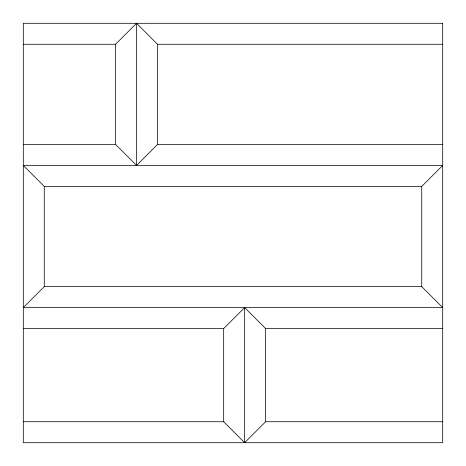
<?xml version="1.0" encoding="UTF-8"?>
<svg xmlns="http://www.w3.org/2000/svg" width="466" height="466" viewBox="0 0 466 466"><rect width="100%" height="100%" fill="white"/><g stroke="black" fill="none" stroke-linecap="round" stroke-linejoin="round"><path stroke-width="0.7" d="M442.7 144.472L157.525 144.472L136.555 165.442L115.585 144.472L115.585 44.27L136.555 23.3L157.525 44.27L442.7 44.27M44.27 286.613L23.3 307.583L442.7 307.583L421.73 286.613L44.27 286.613L44.27 186.412L23.3 165.442L442.7 165.442L421.73 186.412L44.27 186.412M23.3 328.553L223.674 328.553L244.644 307.583L265.614 328.553L442.7 328.553M23.3 421.73L223.674 421.73L244.644 442.7L265.614 421.73L442.7 421.73M23.3 44.27L115.585 44.27M23.3 144.472L115.585 144.472M421.73 186.412L421.73 286.613M265.614 328.553L265.614 421.73M244.644 307.583L244.644 442.7M223.674 328.553L223.674 421.73M157.525 44.27L157.525 144.472M136.555 23.3L136.555 165.442M442.7 23.3L23.3 23.3L23.3 442.7L442.7 442.7L442.7 23.3"/></g></svg>
